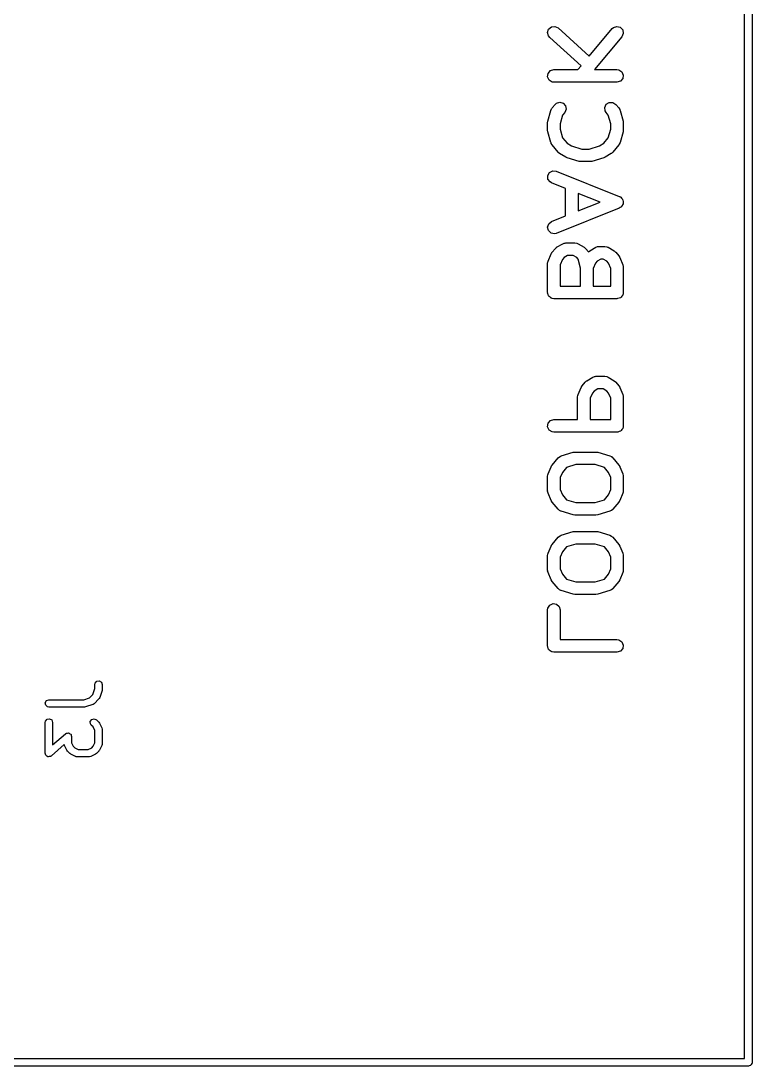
# Model space of a CAD drawing. Extents: x 4.56 to 9.29, y -6.2 to -0.8.
# Drawn here: x 8.714 to 9.294, y -3.192 to -2.364 of the extents above; entities that cross this region are included whole.
import ezdxf

# ---------------------------------------------------------------- set-up
doc = ezdxf.new("R2010")
doc.units = 0
doc.header["$MEASUREMENT"] = 0
doc.layers.add('BLACK', color=7, linetype='CONTINUOUS')

msp = doc.modelspace()

# ---------------------------------------------------------------- linework, layer by layer
at = {"layer": 'BLACK', "linetype": 'CONTINUOUS'}
for p, q in [((9.29374, -1.15685), (9.29374, -3.18898)), ((9.28783, -3.18602), (9.28783, -1.1598)), ((9.13164, -2.37333), (9.13248, -2.37064)), ((9.13238, -2.37604), (9.13164, -2.37333)), ((9.13248, -2.37064), (9.13465, -2.36883)), ((9.13465, -2.36883), (9.13744, -2.36849)), ((9.13744, -2.36849), (9.13998, -2.3697)), ((9.13998, -2.3697), (9.16469, -2.39194)), ((9.16469, -2.39194), (9.1828, -2.37022)), ((9.1828, -2.37022), (9.18386, -2.36927)), ((9.18386, -2.36927), (9.18654, -2.36842)), ((9.18654, -2.36842), (9.18926, -2.36916)), ((9.18926, -2.36916), (9.19115, -2.37126)), ((9.1916, -2.37404), (9.19048, -2.37662)), ((9.19115, -2.37126), (9.1916, -2.37404)), ((9.13329, -2.37714), (9.13238, -2.37604)), ((9.15829, -2.39963), (9.13329, -2.37714)), ((9.19048, -2.37662), (9.16874, -2.40271)), ((9.15573, -2.40271), (9.15829, -2.39963)), ((9.13169, -2.40842), (9.13209, -2.40563)), ((9.13286, -2.41098), (9.13169, -2.40842)), ((9.13209, -2.40563), (9.13394, -2.4035)), ((9.13394, -2.4035), (9.13664, -2.40271)), ((9.13664, -2.40271), (9.15573, -2.40271)), ((9.16874, -2.40271), (9.18664, -2.40271)), ((9.18664, -2.40271), (9.18805, -2.40291)), ((9.18805, -2.40291), (9.19042, -2.40443)), ((9.19042, -2.40443), (9.19159, -2.407)), ((9.19159, -2.407), (9.19119, -2.40978)), ((9.13523, -2.4125), (9.13286, -2.41098)), ((9.13664, -2.41271), (9.13523, -2.4125)), ((9.18664, -2.41271), (9.13664, -2.41271)), ((9.18934, -2.41191), (9.18664, -2.41271)), ((9.19119, -2.40978), (9.18934, -2.41191)), ((9.1342, -2.43494), (9.13477, -2.43364)), ((9.13477, -2.43364), (9.13504, -2.4334)), ((9.13504, -2.4334), (9.13518, -2.43308)), ((9.13518, -2.43308), (9.13756, -2.43022)), ((9.13756, -2.43022), (9.13862, -2.42927)), ((9.13862, -2.42927), (9.1413, -2.42842)), ((9.1413, -2.42842), (9.14402, -2.42916)), ((9.14402, -2.42916), (9.14591, -2.43126)), ((9.14591, -2.43126), (9.14636, -2.43404)), ((9.17694, -2.43261), (9.17816, -2.43007)), ((9.17729, -2.43541), (9.17694, -2.43261)), ((9.17816, -2.43007), (9.18056, -2.4286)), ((9.18056, -2.4286), (9.18338, -2.42865)), ((9.18338, -2.42865), (9.18572, -2.43022)), ((9.18572, -2.43022), (9.1881, -2.43308)), ((9.1881, -2.43308), (9.18885, -2.43429)), ((9.13182, -2.44351), (9.1342, -2.43494)), ((9.14355, -2.43865), (9.14164, -2.44553)), ((9.14524, -2.43662), (9.14355, -2.43865)), ((9.14636, -2.43404), (9.14524, -2.43662)), ((9.17804, -2.43662), (9.17729, -2.43541)), ((9.17973, -2.43865), (9.17804, -2.43662)), ((9.18164, -2.44553), (9.17973, -2.43865)), ((9.18885, -2.43429), (9.18889, -2.43464)), ((9.18889, -2.43464), (9.18908, -2.43494)), ((9.18908, -2.43494), (9.19146, -2.44351)), ((9.13164, -2.44485), (9.13182, -2.44357)), ((9.13164, -2.45056), (9.13164, -2.44485)), ((9.13182, -2.44357), (9.13182, -2.44351)), ((9.14164, -2.44553), (9.14164, -2.44988)), ((9.14164, -2.44988), (9.14355, -2.45676)), ((9.17973, -2.45676), (9.18164, -2.44988)), ((9.18164, -2.44988), (9.18164, -2.44553)), ((9.19146, -2.44351), (9.19162, -2.44479)), ((9.19162, -2.44479), (9.19164, -2.44485)), ((9.19164, -2.44485), (9.19164, -2.45056)), ((9.13166, -2.45062), (9.13164, -2.45056)), ((9.13182, -2.4519), (9.13166, -2.45062)), ((9.1342, -2.46047), (9.13182, -2.4519)), ((9.14355, -2.45676), (9.14708, -2.461)), ((9.1762, -2.461), (9.17973, -2.45676)), ((9.19146, -2.4519), (9.18908, -2.46047)), ((9.19164, -2.45056), (9.19146, -2.45184)), ((9.19146, -2.45184), (9.19146, -2.4519)), ((9.13439, -2.46077), (9.1342, -2.46047)), ((9.13443, -2.46112), (9.13439, -2.46077)), ((9.13518, -2.46234), (9.13443, -2.46112)), ((9.13994, -2.46805), (9.13518, -2.46234)), ((9.14708, -2.461), (9.15058, -2.4631)), ((9.15058, -2.4631), (9.1588, -2.46556)), ((9.1588, -2.46556), (9.16448, -2.46556)), ((9.16448, -2.46556), (9.1727, -2.4631)), ((9.1727, -2.4631), (9.1762, -2.461)), ((9.1881, -2.46234), (9.18334, -2.46805)), ((9.18824, -2.46201), (9.1881, -2.46234)), ((9.1885, -2.46178), (9.18824, -2.46201)), ((9.18908, -2.46047), (9.1885, -2.46178)), ((9.14005, -2.46812), (9.13994, -2.46805)), ((9.14011, -2.46824), (9.14005, -2.46812)), ((9.14121, -2.46914), (9.14011, -2.46824)), ((9.14597, -2.47199), (9.14121, -2.46914)), ((9.14609, -2.47203), (9.14597, -2.47199)), ((9.14711, -2.4725), (9.14609, -2.47203)), ((9.15663, -2.47535), (9.14711, -2.4725)), ((9.17617, -2.4725), (9.16665, -2.47535)), ((9.17628, -2.47243), (9.17617, -2.4725)), ((9.17731, -2.47199), (9.17628, -2.47243)), ((9.18207, -2.46914), (9.17731, -2.47199)), ((9.18216, -2.46904), (9.18207, -2.46914)), ((9.18228, -2.469), (9.18216, -2.46904)), ((9.18334, -2.46805), (9.18228, -2.469)), ((9.13319, -2.48409), (9.13569, -2.4828)), ((9.13569, -2.4828), (9.1385, -2.48306)), ((9.1385, -2.48306), (9.1885, -2.50306)), ((9.15665, -2.47535), (9.15663, -2.47535)), ((9.15666, -2.47536), (9.15665, -2.47535)), ((9.15807, -2.47556), (9.15666, -2.47536)), ((9.16521, -2.47556), (9.15807, -2.47556)), ((9.16523, -2.47556), (9.16521, -2.47556)), ((9.16524, -2.47556), (9.16523, -2.47556)), ((9.16665, -2.47535), (9.16524, -2.47556)), ((9.13178, -2.48653), (9.13319, -2.48409)), ((9.13191, -2.48934), (9.13178, -2.48653)), ((9.13355, -2.49164), (9.13191, -2.48934)), ((9.13478, -2.49235), (9.13355, -2.49164)), ((9.14592, -2.49681), (9.13478, -2.49235)), ((9.14592, -2.51861), (9.14592, -2.49681)), ((9.17318, -2.50771), (9.15592, -2.50081)), ((9.15592, -2.50081), (9.15592, -2.51461)), ((9.15592, -2.51461), (9.17318, -2.50771)), ((9.1885, -2.50306), (9.18879, -2.50324)), ((9.18879, -2.50324), (9.18893, -2.50326)), ((9.18893, -2.50326), (9.18907, -2.5034)), ((9.18907, -2.5034), (9.18973, -2.50378)), ((9.18973, -2.50378), (9.19028, -2.50455)), ((9.19028, -2.50455), (9.19097, -2.50521)), ((9.19097, -2.50521), (9.19108, -2.50568)), ((9.19108, -2.50568), (9.19136, -2.50607)), ((9.19136, -2.50607), (9.19141, -2.50702)), ((9.19141, -2.50702), (9.19163, -2.50795)), ((9.19163, -2.50795), (9.19148, -2.5084)), ((9.1885, -2.51235), (9.1385, -2.53235)), ((9.18924, -2.51176), (9.1885, -2.51235)), ((9.19009, -2.51132), (9.18924, -2.51176)), ((9.19033, -2.51091), (9.19009, -2.51132)), ((9.19071, -2.51061), (9.19033, -2.51091)), ((9.19102, -2.50971), (9.19071, -2.51061)), ((9.1915, -2.50888), (9.19102, -2.50971)), ((9.19148, -2.5084), (9.1915, -2.50888)), ((9.13164, -2.52747), (9.13257, -2.52481)), ((9.13257, -2.52481), (9.13478, -2.52306)), ((9.13478, -2.52306), (9.14592, -2.51861)), ((9.13231, -2.53021), (9.13164, -2.52747)), ((9.13435, -2.53215), (9.13231, -2.53021)), ((9.13711, -2.53268), (9.13435, -2.53215)), ((9.1385, -2.53235), (9.13711, -2.53268)), ((9.13883, -2.54342), (9.14359, -2.54056)), ((9.14359, -2.54056), (9.1449, -2.54001)), ((9.1449, -2.54001), (9.14555, -2.54003)), ((9.14555, -2.54003), (9.14616, -2.53985)), ((9.14616, -2.53985), (9.15331, -2.53985)), ((9.15331, -2.53985), (9.15471, -2.54005)), ((9.15471, -2.54005), (9.15526, -2.5404)), ((9.15526, -2.5404), (9.15588, -2.54056)), ((9.15588, -2.54056), (9.16064, -2.54342)), ((9.13202, -2.55436), (9.1344, -2.54864)), ((9.1344, -2.54864), (9.13513, -2.54742)), ((9.13513, -2.54742), (9.13516, -2.5474)), ((9.13516, -2.5474), (9.13518, -2.54736)), ((9.13518, -2.54736), (9.13756, -2.54451)), ((9.13756, -2.54451), (9.13862, -2.54355)), ((9.13862, -2.54355), (9.13874, -2.54351)), ((9.13874, -2.54351), (9.13883, -2.54342)), ((9.16064, -2.54342), (9.16174, -2.54432)), ((9.16174, -2.54432), (9.1618, -2.54443)), ((9.1618, -2.54443), (9.16191, -2.54451)), ((9.16191, -2.54451), (9.16406, -2.54709)), ((9.16406, -2.54709), (9.16481, -2.54641)), ((9.16481, -2.54641), (9.16493, -2.54637)), ((9.16493, -2.54637), (9.16502, -2.54628)), ((9.16502, -2.54628), (9.16978, -2.54342)), ((9.16978, -2.54342), (9.17109, -2.54287)), ((9.17109, -2.54287), (9.17174, -2.54289)), ((9.17174, -2.54289), (9.17235, -2.54271)), ((9.17235, -2.54271), (9.17712, -2.54271)), ((9.17712, -2.54271), (9.17852, -2.54291)), ((9.17852, -2.54291), (9.17907, -2.54326)), ((9.17907, -2.54326), (9.17969, -2.54342)), ((9.17969, -2.54342), (9.18445, -2.54628)), ((9.18445, -2.54628), (9.18555, -2.54717)), ((9.18555, -2.54717), (9.18561, -2.54729)), ((9.18561, -2.54729), (9.18572, -2.54736)), ((9.18572, -2.54736), (9.1881, -2.55022)), ((9.13164, -2.55628), (9.13184, -2.55487)), ((9.13164, -2.57914), (9.13164, -2.55628)), ((9.13184, -2.55487), (9.13199, -2.55463)), ((9.13199, -2.55463), (9.13202, -2.55436)), ((9.14334, -2.55318), (9.14164, -2.55728)), ((9.14164, -2.55728), (9.14164, -2.57414)), ((9.1447, -2.55156), (9.14334, -2.55318)), ((9.14755, -2.54985), (9.1447, -2.55156)), ((9.15192, -2.54985), (9.14755, -2.54985)), ((9.15477, -2.55156), (9.15192, -2.54985)), ((9.15592, -2.55294), (9.15477, -2.55156)), ((9.15783, -2.55982), (9.15592, -2.55294)), ((9.16954, -2.55604), (9.16783, -2.56014)), ((9.17089, -2.55442), (9.16954, -2.55604)), ((9.17374, -2.55271), (9.17089, -2.55442)), ((9.17573, -2.55271), (9.17374, -2.55271)), ((9.17858, -2.55442), (9.17573, -2.55271)), ((9.17993, -2.55604), (9.17858, -2.55442)), ((9.18164, -2.56014), (9.17993, -2.55604)), ((9.1881, -2.55022), (9.18885, -2.55143)), ((9.18885, -2.55143), (9.18885, -2.55147)), ((9.18885, -2.55147), (9.18887, -2.5515)), ((9.18887, -2.5515), (9.19125, -2.55721)), ((9.19125, -2.55721), (9.19161, -2.55859)), ((9.15783, -2.57414), (9.15783, -2.55982)), ((9.16783, -2.56014), (9.16783, -2.57414)), ((9.18164, -2.57414), (9.18164, -2.56014)), ((9.19161, -2.55859), (9.19156, -2.55887)), ((9.19156, -2.55887), (9.19164, -2.55914)), ((9.19164, -2.55914), (9.19164, -2.57914)), ((9.14164, -2.57414), (9.15783, -2.57414)), ((9.16783, -2.57414), (9.18164, -2.57414)), ((9.13174, -2.57949), (9.13164, -2.57914)), ((9.13169, -2.57985), (9.13174, -2.57949)), ((9.13213, -2.58082), (9.13169, -2.57985)), ((9.13243, -2.58184), (9.13213, -2.58082)), ((9.13271, -2.58208), (9.13243, -2.58184)), ((9.13286, -2.58241), (9.13271, -2.58208)), ((9.13376, -2.58299), (9.13286, -2.58241)), ((9.19049, -2.58202), (9.18991, -2.58291)), ((9.19119, -2.58121), (9.19049, -2.58202)), ((9.19124, -2.58085), (9.19119, -2.58121)), ((9.19144, -2.58054), (9.19124, -2.58085)), ((9.19164, -2.57914), (9.19144, -2.58054)), ((9.13456, -2.58368), (9.13376, -2.58299)), ((9.13492, -2.58374), (9.13456, -2.58368)), ((9.13523, -2.58393), (9.13492, -2.58374)), ((9.13664, -2.58414), (9.13523, -2.58393)), ((9.18664, -2.58414), (9.13664, -2.58414)), ((9.18699, -2.58403), (9.18664, -2.58414)), ((9.18735, -2.58408), (9.18699, -2.58403)), ((9.18832, -2.58364), (9.18735, -2.58408)), ((9.18934, -2.58334), (9.18832, -2.58364)), ((9.18958, -2.58307), (9.18934, -2.58334)), ((9.18991, -2.58291), (9.18958, -2.58307)), ((9.16264, -2.64913), (9.1674, -2.64628)), ((9.1674, -2.64628), (9.16871, -2.64573)), ((9.16871, -2.64573), (9.16936, -2.64575)), ((9.16936, -2.64575), (9.16997, -2.64556)), ((9.16997, -2.64556), (9.17712, -2.64556)), ((9.17712, -2.64556), (9.17852, -2.64577)), ((9.17852, -2.64577), (9.17907, -2.64611)), ((9.17907, -2.64611), (9.17969, -2.64628)), ((9.17969, -2.64628), (9.18445, -2.64913)), ((9.15583, -2.66007), (9.15821, -2.65436)), ((9.15821, -2.65436), (9.15894, -2.65313)), ((9.15894, -2.65313), (9.15897, -2.65311)), ((9.15897, -2.65311), (9.15899, -2.65308)), ((9.15899, -2.65308), (9.16137, -2.65022)), ((9.16137, -2.65022), (9.16243, -2.64927)), ((9.16243, -2.64927), (9.16255, -2.64923)), ((9.16255, -2.64923), (9.16264, -2.64913)), ((9.16851, -2.65727), (9.16715, -2.6589)), ((9.17136, -2.65556), (9.16851, -2.65727)), ((9.17573, -2.65556), (9.17136, -2.65556)), ((9.17858, -2.65727), (9.17573, -2.65556)), ((9.17993, -2.6589), (9.17858, -2.65727)), ((9.18445, -2.64913), (9.18555, -2.65003)), ((9.18555, -2.65003), (9.18561, -2.65015)), ((9.18561, -2.65015), (9.18572, -2.65022)), ((9.18572, -2.65022), (9.1881, -2.65308)), ((9.1881, -2.65308), (9.18885, -2.65429)), ((9.18885, -2.65429), (9.18885, -2.65433)), ((9.18885, -2.65433), (9.18887, -2.65436)), ((9.18887, -2.65436), (9.19125, -2.66007)), ((9.15545, -2.66199), (9.15565, -2.66058)), ((9.15545, -2.67985), (9.15545, -2.66199)), ((9.15565, -2.66058), (9.1558, -2.66035)), ((9.1558, -2.66035), (9.15583, -2.66007)), ((9.16715, -2.6589), (9.16545, -2.66299)), ((9.16545, -2.66299), (9.16545, -2.67985)), ((9.18164, -2.66299), (9.17993, -2.6589)), ((9.18164, -2.67985), (9.18164, -2.66299)), ((9.19125, -2.66007), (9.19161, -2.66145)), ((9.19161, -2.66145), (9.19156, -2.66172)), ((9.19156, -2.66172), (9.19164, -2.66199)), ((9.19164, -2.66199), (9.19164, -2.68485)), ((9.13209, -2.68277), (9.13394, -2.68064)), ((9.13394, -2.68064), (9.13664, -2.67985)), ((9.13664, -2.67985), (9.15545, -2.67985)), ((9.16545, -2.67985), (9.18164, -2.67985)), ((9.13169, -2.68556), (9.13209, -2.68277)), ((9.13286, -2.68812), (9.13169, -2.68556)), ((9.13523, -2.68965), (9.13286, -2.68812)), ((9.13664, -2.68985), (9.13523, -2.68965)), ((9.18664, -2.68985), (9.13664, -2.68985)), ((9.18699, -2.68975), (9.18664, -2.68985)), ((9.18735, -2.6898), (9.18699, -2.68975)), ((9.18832, -2.68936), (9.18735, -2.6898)), ((9.18934, -2.68906), (9.18832, -2.68936)), ((9.18958, -2.68878), (9.18934, -2.68906)), ((9.18991, -2.68863), (9.18958, -2.68878)), ((9.19049, -2.68773), (9.18991, -2.68863)), ((9.19119, -2.68693), (9.19049, -2.68773)), ((9.19124, -2.68657), (9.19119, -2.68693)), ((9.19144, -2.68626), (9.19124, -2.68657)), ((9.19164, -2.68485), (9.19144, -2.68626)), ((9.14235, -2.70863), (9.15187, -2.70577)), ((9.15187, -2.70577), (9.15328, -2.70556)), ((9.15328, -2.70556), (9.15329, -2.70557)), ((9.15329, -2.70557), (9.15331, -2.70556)), ((9.15331, -2.70556), (9.16997, -2.70556)), ((9.16997, -2.70556), (9.17138, -2.70577)), ((9.17138, -2.70577), (9.17139, -2.70577)), ((9.17139, -2.70577), (9.17141, -2.70577)), ((9.17141, -2.70577), (9.18093, -2.70863)), ((9.13518, -2.71593), (9.13994, -2.71022)), ((9.13994, -2.71022), (9.13997, -2.71019)), ((9.13997, -2.71019), (9.13998, -2.71017)), ((9.13998, -2.71017), (9.14003, -2.71014)), ((9.14003, -2.71014), (9.141, -2.70927)), ((9.141, -2.70927), (9.14172, -2.70904)), ((9.14172, -2.70904), (9.14235, -2.70863)), ((9.18093, -2.70863), (9.18097, -2.70865)), ((9.18097, -2.70865), (9.181, -2.70865)), ((9.181, -2.70865), (9.18105, -2.70868)), ((9.18105, -2.70868), (9.18222, -2.70923)), ((9.18222, -2.70923), (9.18271, -2.7098)), ((9.18271, -2.7098), (9.18334, -2.71022)), ((9.18334, -2.71022), (9.1881, -2.71593)), ((9.13164, -2.72485), (9.13184, -2.72344)), ((9.13184, -2.72344), (9.13199, -2.72321)), ((9.13199, -2.72321), (9.13202, -2.72293)), ((9.13202, -2.72293), (9.1344, -2.71721)), ((9.1344, -2.71721), (9.13513, -2.71599)), ((9.13513, -2.71599), (9.13516, -2.71597)), ((9.13516, -2.71597), (9.13518, -2.71593)), ((9.14334, -2.72176), (9.14164, -2.72585)), ((9.14666, -2.71778), (9.14334, -2.72176)), ((9.15404, -2.71556), (9.14666, -2.71778)), ((9.16924, -2.71556), (9.15404, -2.71556)), ((9.17662, -2.71778), (9.16924, -2.71556)), ((9.17993, -2.72176), (9.17662, -2.71778)), ((9.18164, -2.72585), (9.17993, -2.72176)), ((9.1881, -2.71593), (9.18885, -2.71715)), ((9.18885, -2.71715), (9.18885, -2.71718)), ((9.18885, -2.71718), (9.18887, -2.71721)), ((9.18887, -2.71721), (9.19125, -2.72293)), ((9.19125, -2.72293), (9.19161, -2.7243)), ((9.13164, -2.73628), (9.13164, -2.72485)), ((9.14164, -2.72585), (9.14164, -2.73528)), ((9.18164, -2.73528), (9.18164, -2.72585)), ((9.19161, -2.7243), (9.19156, -2.72458)), ((9.19156, -2.72458), (9.19164, -2.72485)), ((9.19164, -2.72485), (9.19164, -2.73628)), ((9.13172, -2.73655), (9.13164, -2.73628)), ((9.13167, -2.73682), (9.13172, -2.73655)), ((9.13202, -2.7382), (9.13167, -2.73682)), ((9.1344, -2.74392), (9.13202, -2.7382)), ((9.14164, -2.73528), (9.14334, -2.73937)), ((9.14334, -2.73937), (9.14666, -2.74335)), ((9.17662, -2.74335), (9.17993, -2.73937)), ((9.17993, -2.73937), (9.18164, -2.73528)), ((9.19125, -2.7382), (9.18887, -2.74392)), ((9.19128, -2.73792), (9.19125, -2.7382)), ((9.19144, -2.73769), (9.19128, -2.73792)), ((9.19164, -2.73628), (9.19144, -2.73769)), ((9.13443, -2.74394), (9.1344, -2.74392)), ((9.13443, -2.74398), (9.13443, -2.74394)), ((9.13518, -2.74519), (9.13443, -2.74398)), ((9.13994, -2.75091), (9.13518, -2.74519)), ((9.14666, -2.74335), (9.15404, -2.74556)), ((9.15404, -2.74556), (9.16924, -2.74556)), ((9.16924, -2.74556), (9.17662, -2.74335)), ((9.1881, -2.74519), (9.18334, -2.75091)), ((9.18811, -2.74516), (9.1881, -2.74519)), ((9.18814, -2.74514), (9.18811, -2.74516)), ((9.18887, -2.74392), (9.18814, -2.74514)), ((9.14057, -2.75133), (9.13994, -2.75091)), ((9.14105, -2.7519), (9.14057, -2.75133)), ((9.14223, -2.75244), (9.14105, -2.7519)), ((9.14228, -2.75248), (9.14223, -2.75244)), ((9.1423, -2.75248), (9.14228, -2.75248)), ((9.14235, -2.7525), (9.1423, -2.75248)), ((9.15187, -2.75535), (9.14235, -2.7525)), ((9.15188, -2.75535), (9.15187, -2.75535)), ((9.1519, -2.75536), (9.15188, -2.75535)), ((9.15331, -2.75556), (9.1519, -2.75536)), ((9.16997, -2.75556), (9.15331, -2.75556)), ((9.16999, -2.75556), (9.16997, -2.75556)), ((9.17, -2.75556), (9.16999, -2.75556)), ((9.17141, -2.75535), (9.17, -2.75556)), ((9.18093, -2.7525), (9.17141, -2.75535)), ((9.18156, -2.75209), (9.18093, -2.7525)), ((9.18228, -2.75186), (9.18156, -2.75209)), ((9.18325, -2.75099), (9.18228, -2.75186)), ((9.18329, -2.75096), (9.18325, -2.75099)), ((9.1833, -2.75094), (9.18329, -2.75096)), ((9.18334, -2.75091), (9.1833, -2.75094)), ((9.13518, -2.77879), (9.13994, -2.77308)), ((9.13994, -2.77308), (9.13997, -2.77305)), ((9.13997, -2.77305), (9.13998, -2.77303)), ((9.13998, -2.77303), (9.14003, -2.77299)), ((9.14003, -2.77299), (9.141, -2.77212)), ((9.141, -2.77212), (9.14172, -2.7719)), ((9.14172, -2.7719), (9.14235, -2.77149)), ((9.14235, -2.77149), (9.15187, -2.76863)), ((9.15187, -2.76863), (9.15328, -2.76842)), ((9.15328, -2.76842), (9.15329, -2.76843)), ((9.15329, -2.76843), (9.15331, -2.76842)), ((9.15331, -2.76842), (9.16997, -2.76842)), ((9.16997, -2.76842), (9.17138, -2.76862)), ((9.17138, -2.76862), (9.17139, -2.76863)), ((9.17139, -2.76863), (9.17141, -2.76863)), ((9.17141, -2.76863), (9.18093, -2.77149)), ((9.18093, -2.77149), (9.18097, -2.77151)), ((9.18097, -2.77151), (9.181, -2.77151)), ((9.181, -2.77151), (9.18105, -2.77154)), ((9.18105, -2.77154), (9.18222, -2.77209)), ((9.18222, -2.77209), (9.18271, -2.77266)), ((9.18271, -2.77266), (9.18334, -2.77308)), ((9.18334, -2.77308), (9.1881, -2.77879)), ((9.13202, -2.78578), (9.1344, -2.78007)), ((9.1344, -2.78007), (9.13513, -2.77885)), ((9.13513, -2.77885), (9.13516, -2.77883)), ((9.13516, -2.77883), (9.13518, -2.77879)), ((9.14666, -2.78063), (9.14334, -2.78461)), ((9.15404, -2.77842), (9.14666, -2.78063)), ((9.16924, -2.77842), (9.15404, -2.77842)), ((9.17662, -2.78063), (9.16924, -2.77842)), ((9.17993, -2.78461), (9.17662, -2.78063)), ((9.1881, -2.77879), (9.18885, -2.78)), ((9.18885, -2.78), (9.18885, -2.78004)), ((9.18885, -2.78004), (9.18887, -2.78007)), ((9.18887, -2.78007), (9.19125, -2.78578)), ((9.13164, -2.78771), (9.13184, -2.7863)), ((9.13164, -2.79914), (9.13164, -2.78771)), ((9.13184, -2.7863), (9.13199, -2.78606)), ((9.13199, -2.78606), (9.13202, -2.78578)), ((9.14334, -2.78461), (9.14164, -2.78871)), ((9.14164, -2.78871), (9.14164, -2.79814)), ((9.18164, -2.78871), (9.17993, -2.78461)), ((9.18164, -2.79814), (9.18164, -2.78871)), ((9.19125, -2.78578), (9.19161, -2.78716)), ((9.19161, -2.78716), (9.19156, -2.78744)), ((9.19156, -2.78744), (9.19164, -2.78771)), ((9.19164, -2.78771), (9.19164, -2.79914)), ((9.13172, -2.7994), (9.13164, -2.79914)), ((9.13167, -2.79968), (9.13172, -2.7994)), ((9.13202, -2.80106), (9.13167, -2.79968)), ((9.1344, -2.80677), (9.13202, -2.80106)), ((9.14164, -2.79814), (9.14334, -2.80223)), ((9.14334, -2.80223), (9.14666, -2.80621)), ((9.14666, -2.80621), (9.15404, -2.80842)), ((9.16924, -2.80842), (9.17662, -2.80621)), ((9.17662, -2.80621), (9.17993, -2.80223)), ((9.17993, -2.80223), (9.18164, -2.79814)), ((9.19125, -2.80106), (9.18887, -2.80677)), ((9.19128, -2.80078), (9.19125, -2.80106)), ((9.19144, -2.80054), (9.19128, -2.80078)), ((9.19164, -2.79914), (9.19144, -2.80054)), ((9.13443, -2.8068), (9.1344, -2.80677)), ((9.13443, -2.80684), (9.13443, -2.8068)), ((9.13518, -2.80805), (9.13443, -2.80684)), ((9.13994, -2.81376), (9.13518, -2.80805)), ((9.14057, -2.81418), (9.13994, -2.81376)), ((9.14105, -2.81475), (9.14057, -2.81418)), ((9.15404, -2.80842), (9.16924, -2.80842)), ((9.18325, -2.81385), (9.18228, -2.81472)), ((9.18329, -2.81382), (9.18325, -2.81385)), ((9.1833, -2.8138), (9.18329, -2.81382)), ((9.18334, -2.81376), (9.1833, -2.8138)), ((9.1881, -2.80805), (9.18334, -2.81376)), ((9.18811, -2.80802), (9.1881, -2.80805)), ((9.18814, -2.808), (9.18811, -2.80802)), ((9.18887, -2.80677), (9.18814, -2.808)), ((9.14223, -2.8153), (9.14105, -2.81475)), ((9.14228, -2.81533), (9.14223, -2.8153)), ((9.1423, -2.81533), (9.14228, -2.81533)), ((9.14235, -2.81535), (9.1423, -2.81533)), ((9.15187, -2.81821), (9.14235, -2.81535)), ((9.15188, -2.81821), (9.15187, -2.81821)), ((9.1519, -2.81822), (9.15188, -2.81821)), ((9.15331, -2.81842), (9.1519, -2.81822)), ((9.16997, -2.81842), (9.15331, -2.81842)), ((9.16999, -2.81842), (9.16997, -2.81842)), ((9.17, -2.81842), (9.16999, -2.81842)), ((9.17141, -2.81821), (9.17, -2.81842)), ((9.18093, -2.81535), (9.17141, -2.81821)), ((9.18156, -2.81494), (9.18093, -2.81535)), ((9.18228, -2.81472), (9.18156, -2.81494)), ((9.13164, -2.83056), (9.13184, -2.82916)), ((9.13164, -2.85914), (9.13164, -2.83056)), ((9.13184, -2.82916), (9.13336, -2.82679)), ((9.13336, -2.82679), (9.13593, -2.82561)), ((9.13593, -2.82561), (9.13872, -2.82602)), ((9.13872, -2.82602), (9.14085, -2.82786)), ((9.14085, -2.82786), (9.14164, -2.83056)), ((9.14164, -2.83056), (9.14164, -2.85414)), ((9.14164, -2.85414), (9.18664, -2.85414)), ((9.18664, -2.85414), (9.18805, -2.85434)), ((9.18805, -2.85434), (9.19042, -2.85586)), ((9.19042, -2.85586), (9.19159, -2.85842)), ((9.13174, -2.85949), (9.13164, -2.85914)), ((9.13169, -2.85985), (9.13174, -2.85949)), ((9.13213, -2.86082), (9.13169, -2.85985)), ((9.13243, -2.86184), (9.13213, -2.86082)), ((9.13271, -2.86208), (9.13243, -2.86184)), ((9.13286, -2.86241), (9.13271, -2.86208)), ((9.13376, -2.86299), (9.13286, -2.86241)), ((9.13456, -2.86368), (9.13376, -2.86299)), ((9.13492, -2.86374), (9.13456, -2.86368)), ((9.13523, -2.86393), (9.13492, -2.86374)), ((9.13664, -2.86414), (9.13523, -2.86393)), ((9.18664, -2.86414), (9.13664, -2.86414)), ((9.18934, -2.86334), (9.18664, -2.86414)), ((9.19119, -2.86121), (9.18934, -2.86334)), ((9.19159, -2.85842), (9.19119, -2.86121)), ((8.77283, -2.88971), (8.77301, -2.8887)), ((8.77301, -2.8887), (8.7743, -2.88715)), ((8.7743, -2.88715), (8.77629, -2.8868)), ((8.77629, -2.8868), (8.77804, -2.88781)), ((8.77804, -2.88781), (8.77873, -2.88971)), ((8.77132, -2.89748), (8.77283, -2.89298)), ((8.77283, -2.89298), (8.77283, -2.88971)), ((8.77858, -2.89439), (8.77671, -2.90001)), ((8.77873, -2.89345), (8.77858, -2.89432)), ((8.77858, -2.89432), (8.77858, -2.89439)), ((8.77873, -2.88971), (8.77873, -2.89345)), ((8.7335, -2.90419), (8.73451, -2.90244)), ((8.73385, -2.90618), (8.7335, -2.90419)), ((8.73451, -2.90244), (8.73641, -2.90175)), ((8.73641, -2.90175), (8.76405, -2.90175)), ((8.76405, -2.90175), (8.76856, -2.90025)), ((8.77109, -2.90563), (8.76547, -2.9075)), ((8.76856, -2.90025), (8.77132, -2.89748)), ((8.77123, -2.90552), (8.77109, -2.90563)), ((8.7714, -2.9055), (8.77123, -2.90552)), ((8.77224, -2.90492), (8.7714, -2.9055)), ((8.77599, -2.90117), (8.77224, -2.90492)), ((8.77607, -2.90101), (8.77599, -2.90117)), ((8.77622, -2.90091), (8.77607, -2.90101)), ((8.77671, -2.90001), (8.77622, -2.90091)), ((8.7354, -2.90748), (8.73385, -2.90618)), ((8.73641, -2.90766), (8.7354, -2.90748)), ((8.76453, -2.90766), (8.73641, -2.90766)), ((8.76459, -2.90763), (8.76453, -2.90766)), ((8.76547, -2.9075), (8.76459, -2.90763)), ((8.73346, -2.9197), (8.73364, -2.91869)), ((8.73346, -2.94407), (8.73346, -2.9197)), ((8.73364, -2.91869), (8.73493, -2.91714)), ((8.73493, -2.91714), (8.73692, -2.91679)), ((8.73692, -2.91679), (8.73867, -2.9178)), ((8.73867, -2.9178), (8.73936, -2.9197)), ((8.73936, -2.9197), (8.73936, -2.93757)), ((8.76918, -2.91894), (8.77034, -2.91728)), ((8.76935, -2.92095), (8.76918, -2.91894)), ((8.76994, -2.92179), (8.76935, -2.92095)), ((8.77148, -2.92333), (8.76994, -2.92179)), ((8.77034, -2.91728), (8.77229, -2.91676)), ((8.77229, -2.91676), (8.77412, -2.91761)), ((8.77412, -2.91761), (8.77599, -2.91949)), ((8.77599, -2.91949), (8.7765, -2.92021)), ((8.7765, -2.92021), (8.77655, -2.92026)), ((8.77655, -2.92026), (8.77842, -2.92401)), ((8.73936, -2.93757), (8.74946, -2.92873)), ((8.74946, -2.92873), (8.74984, -2.9285)), ((8.74984, -2.9285), (8.74993, -2.92839)), ((8.74993, -2.92839), (8.75005, -2.92837)), ((8.75005, -2.92837), (8.75034, -2.9282)), ((8.75034, -2.9282), (8.75114, -2.92818)), ((8.75114, -2.92818), (8.75192, -2.92804)), ((8.75192, -2.92804), (8.75213, -2.92816)), ((8.75213, -2.92816), (8.75236, -2.92816)), ((8.75236, -2.92816), (8.75298, -2.92865)), ((8.75298, -2.92865), (8.75367, -2.92905)), ((8.75367, -2.92905), (8.75375, -2.92927)), ((8.75375, -2.92927), (8.75393, -2.92942)), ((8.75393, -2.92942), (8.75409, -2.9302)), ((8.75409, -2.9302), (8.75436, -2.93095)), ((8.77283, -2.92602), (8.77148, -2.92333)), ((8.77283, -2.93588), (8.77283, -2.92602)), ((8.77842, -2.92401), (8.77871, -2.92499)), ((8.77871, -2.92499), (8.77867, -2.92516)), ((8.77867, -2.92516), (8.77873, -2.92533)), ((8.77873, -2.92533), (8.77873, -2.93657)), ((8.7486, -2.93733), (8.73835, -2.9463)), ((8.74877, -2.93789), (8.7486, -2.93733)), ((8.75064, -2.94164), (8.74877, -2.93789)), ((8.75436, -2.93095), (8.75436, -2.93588)), ((8.75436, -2.93588), (8.75571, -2.93857)), ((8.75571, -2.93857), (8.75691, -2.93977)), ((8.77028, -2.93977), (8.77148, -2.93857)), ((8.77148, -2.93857), (8.77283, -2.93588)), ((8.77842, -2.93789), (8.77655, -2.94164)), ((8.77844, -2.93772), (8.77842, -2.93789)), ((8.77855, -2.93758), (8.77844, -2.93772)), ((8.77873, -2.93657), (8.77855, -2.93758)), ((8.73373, -2.94482), (8.73346, -2.94407)), ((8.73388, -2.9456), (8.73373, -2.94482)), ((8.73407, -2.94575), (8.73388, -2.9456)), ((8.73415, -2.94597), (8.73407, -2.94575)), ((8.73484, -2.94637), (8.73415, -2.94597)), ((8.73546, -2.94687), (8.73484, -2.94637)), ((8.73569, -2.94686), (8.73546, -2.94687)), ((8.7359, -2.94698), (8.73569, -2.94686)), ((8.73668, -2.94684), (8.7359, -2.94698)), ((8.73748, -2.94683), (8.73668, -2.94684)), ((8.73777, -2.94665), (8.73748, -2.94683)), ((8.73789, -2.94663), (8.73777, -2.94665)), ((8.73797, -2.94653), (8.73789, -2.94663)), ((8.73835, -2.9463), (8.73797, -2.94653)), ((8.75069, -2.94169), (8.75064, -2.94164)), ((8.7512, -2.94241), (8.75069, -2.94169)), ((8.75307, -2.94429), (8.7512, -2.94241)), ((8.75313, -2.94431), (8.75307, -2.94429)), ((8.75384, -2.94484), (8.75313, -2.94431)), ((8.75759, -2.94671), (8.75384, -2.94484)), ((8.75691, -2.93977), (8.7596, -2.94112)), ((8.75776, -2.94673), (8.75759, -2.94671)), ((8.7579, -2.94685), (8.75776, -2.94673)), ((8.75891, -2.94703), (8.7579, -2.94685)), ((8.76828, -2.94703), (8.75891, -2.94703)), ((8.7596, -2.94112), (8.76758, -2.94112)), ((8.76758, -2.94112), (8.77028, -2.93977)), ((8.76845, -2.94697), (8.76828, -2.94703)), ((8.76862, -2.94701), (8.76845, -2.94697)), ((8.7696, -2.94671), (8.76862, -2.94701)), ((8.77335, -2.94484), (8.7696, -2.94671)), ((8.7734, -2.94479), (8.77335, -2.94484)), ((8.77412, -2.94429), (8.7734, -2.94479)), ((8.77599, -2.94241), (8.77412, -2.94429)), ((8.77602, -2.94235), (8.77599, -2.94241)), ((8.77655, -2.94164), (8.77602, -2.94235)), ((6.60846, -3.18602), (9.28783, -3.18602)), ((9.29079, -3.19193), (6.60551, -3.19193)), ((9.29151, -3.19167), (9.29079, -3.19193)), ((9.29226, -3.19153), (9.29151, -3.19167)), ((9.29244, -3.19133), (9.29226, -3.19153)), ((9.29269, -3.19124), (9.29244, -3.19133)), ((9.29307, -3.19057), (9.29269, -3.19124)), ((9.29356, -3.18999), (9.29307, -3.19057)), ((9.29363, -3.1896), (9.29356, -3.18999)), ((9.2937, -3.18949), (9.29363, -3.1896)), ((9.29374, -3.18898), (9.29367, -3.18936)), ((9.29367, -3.18936), (9.2937, -3.18949))]:
    msp.add_line(p, q, dxfattribs=at)

doc.saveas('drawing.dxf')
